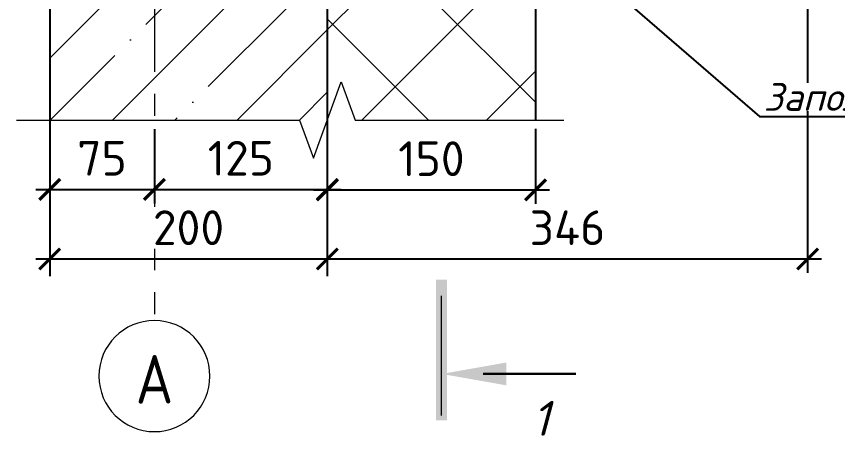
# Model space of a CAD drawing. Header units: millimetres. Extents: x -330955 to 144729, y -76510 to 25340.
# Drawn here: x 70671 to 71263, y -60958 to -60656 of the extents above; entities that cross this region are included whole.
import ezdxf
from ezdxf import colors
from ezdxf.entities.mleader import LeaderData, LeaderLine
from ezdxf.math import Vec2, Vec3

# ---------------------------------------------------------------- set-up
doc = ezdxf.new("R2010")
doc.units = ezdxf.units.MM
doc.header["$LTSCALE"] = 20
doc.linetypes.add('CENTER2', pattern=[28.575, 19.05, -3.175, 3.175, -3.175])
doc.layers.get('0').update_dxf_attribs({"lineweight": 0})
doc.layers.get('Defpoints').update_dxf_attribs({"color": 4})
for name, color, linetype, lineweight in [('_Размер', 92, 'Continuous', 15), ('A-WALL-PATT', 251, 'Continuous', 9), ('Выноски', 7, 'Continuous', 15), ('Оси', 7, 'CENTER2', 9), ('Оси_марки', 7, 'Continuous', 9), ('Основные надписи', 7, 'Continuous', 30), ('Разрезы', 7, 'Continuous', 9)]:
    doc.layers.add(name, color=color, linetype=linetype, lineweight=lineweight)
doc.layers.add('ANNO-TEXT', color=251, linetype='Continuous')
doc.layers.add('S-WALL', color=7, linetype='Continuous')
doc.styles.add('GOST Common', font='gost-common.ttf', dxfattribs={"width": 0.9, "height": 350})
doc.styles.add('PDF ISOCPEUR', font='isocpeur.ttf')
doc.styles.add('PDF ISOCPEUR Italic', font='isocpeui.ttf')
doc.dimstyles.new('СПДС размеры', dxfattribs={"dimscale": 100, "dimtxt": 2.5, "dimasz": 1.5, "dimexe": 1, "dimexo": 0.625, "dimgap": 1, "dimtad": 1, "dimdec": 0, "dimtxsty": 'PDF ISOCPEUR', "dimblk": 'ARCHTICK', "dimcen": 2.5, "dimdle": 1, "dimadec": 0, "dimazin": 2, "dimtfac": 0.75, "dimtdec": 0, "dimtmove": 1, "dimatfit": 3, "dimfxl": 1, "dimtfill": 1, "dimtolj": 1, "dimarcsym": 1})

# ---------------------------------------------------------------- blocks, each defined once
blk = doc.blocks.new('_ARCHTICK')
at = {"color": 0, "linetype": 'ByBlock', "const_width": 0.15}
blk.add_lwpolyline([(-0.5, -0.5), (0.5, 0.5)], dxfattribs=at)
blk = doc.blocks.new('*D1248')
at = {"layer": '_Размер', "color": 0, "lineweight": -2, "ltscale": 10, "transparency": 16777216}
for p, q in [((70695.12, -60736.77), (70695.12, -60790.56)), ((70770.5, -60737.1), (70770.5, -60790.56)), ((70685.12, -60780.56), (70780.5, -60780.56))]:
    blk.add_line(p, q, dxfattribs=at)
at = {"layer": 'Defpoints', "color": 0, "ltscale": 10, "transparency": 16777216}
for p in [(70695.12, -60730.52), (70770.5, -60730.85), (70770.5, -60780.56)]:
    blk.add_point(p, dxfattribs=at)
at = {"layer": '_Размер', "color": 0, "lineweight": -2, "ltscale": 10, "transparency": 16777216, "xscale": 15, "yscale": 15, "zscale": 15, "rotation": 180}
blk.add_blockref('_ARCHTICK', (70695.12, -60780.56), dxfattribs=at)
at = {"layer": '_Размер', "color": 0, "lineweight": -2, "ltscale": 10, "transparency": 16777216, "xscale": 15, "yscale": 15, "zscale": 15}
blk.add_blockref('_ARCHTICK', (70770.5, -60780.56), dxfattribs=at)
at = {"layer": '_Размер', "color": 0, "ltscale": 10, "transparency": 16777216, "insert": (70732.81, -60758.06), "char_height": 25, "attachment_point": 5, "style": 'PDF ISOCPEUR', "bg_fill": 3, "box_fill_scale": 1.1, "bg_fill_color": 256, "bg_fill_true_color": 13158600, "bg_fill_transparency": 0}
blk.add_mtext('\\A1;75', dxfattribs=at)
blk = doc.blocks.new('*D1238')
at = {"layer": '_Размер', "color": 0, "lineweight": -2, "ltscale": 10, "transparency": 16777216}
for p, q in [((70770.5, -60737.1), (70770.5, -60790.56)), ((70895.12, -60736.77), (70895.12, -60790.56)), ((70760.5, -60780.56), (70905.12, -60780.56))]:
    blk.add_line(p, q, dxfattribs=at)
at = {"layer": 'Defpoints', "color": 0, "ltscale": 10, "transparency": 16777216}
for p in [(70770.5, -60730.85), (70895.12, -60730.52), (70895.12, -60780.56)]:
    blk.add_point(p, dxfattribs=at)
at = {"layer": '_Размер', "color": 0, "lineweight": -2, "ltscale": 10, "transparency": 16777216, "xscale": 15, "yscale": 15, "zscale": 15, "rotation": 180}
blk.add_blockref('_ARCHTICK', (70770.5, -60780.56), dxfattribs=at)
at = {"layer": '_Размер', "color": 0, "lineweight": -2, "ltscale": 10, "transparency": 16777216, "xscale": 15, "yscale": 15, "zscale": 15}
blk.add_blockref('_ARCHTICK', (70895.12, -60780.56), dxfattribs=at)
at = {"layer": '_Размер', "color": 0, "ltscale": 10, "transparency": 16777216, "insert": (70832.81, -60758.06), "char_height": 25, "attachment_point": 5, "style": 'PDF ISOCPEUR', "bg_fill": 3, "box_fill_scale": 1.1, "bg_fill_color": 256, "bg_fill_true_color": 13158600, "bg_fill_transparency": 0}
blk.add_mtext('\\A1;125', dxfattribs=at)
blk = doc.blocks.new('*D1239')
at = {"layer": '_Размер', "color": 0, "lineweight": -2, "ltscale": 10, "transparency": 16777216}
for p, q in [((70895.12, -60736.77), (70895.12, -60790.89)), ((71045.12, -60736.77), (71045.12, -60790.89)), ((70885.12, -60780.89), (71055.12, -60780.89))]:
    blk.add_line(p, q, dxfattribs=at)
at = {"layer": 'Defpoints', "color": 0, "ltscale": 10, "transparency": 16777216}
for p in [(70895.12, -60730.52), (71045.12, -60730.52), (71045.12, -60780.89)]:
    blk.add_point(p, dxfattribs=at)
at = {"layer": '_Размер', "color": 0, "lineweight": -2, "ltscale": 10, "transparency": 16777216, "xscale": 15, "yscale": 15, "zscale": 15, "rotation": 180}
blk.add_blockref('_ARCHTICK', (70895.12, -60780.89), dxfattribs=at)
at = {"layer": '_Размер', "color": 0, "lineweight": -2, "ltscale": 10, "transparency": 16777216, "xscale": 15, "yscale": 15, "zscale": 15}
blk.add_blockref('_ARCHTICK', (71045.12, -60780.89), dxfattribs=at)
at = {"layer": '_Размер', "color": 0, "ltscale": 10, "transparency": 16777216, "insert": (70970.12, -60758.39), "char_height": 25, "attachment_point": 5, "style": 'PDF ISOCPEUR', "bg_fill": 3, "box_fill_scale": 1.1, "bg_fill_color": 256, "bg_fill_true_color": 13158600, "bg_fill_transparency": 0}
blk.add_mtext('\\A1;150', dxfattribs=at)
blk = doc.blocks.new('Ось сетки - Круг_Ø8 мм-6577-_О__L1_0_000_')
at = {"layer": 'Оси_марки', "lineweight": 20}
for start, end in [(360, 180), (180, 360)]:
    blk.add_arc((0, 0), 4, start, end, dxfattribs=at)
blk = doc.blocks.new('*D1264')
at = {"layer": '_Размер', "color": 0, "lineweight": -2, "ltscale": 10, "transparency": 16777216}
for p, q in [((70695.12, -60786.81), (70695.12, -60840.6)), ((70895.12, -60787.14), (70895.12, -60840.6)), ((70685.12, -60830.6), (70905.12, -60830.6))]:
    blk.add_line(p, q, dxfattribs=at)
at = {"layer": 'Defpoints', "color": 0, "ltscale": 10, "transparency": 16777216}
for p in [(70695.12, -60780.56), (70895.12, -60780.89), (70895.12, -60830.6)]:
    blk.add_point(p, dxfattribs=at)
at = {"layer": '_Размер', "color": 0, "lineweight": -2, "ltscale": 10, "transparency": 16777216, "xscale": 15, "yscale": 15, "zscale": 15, "rotation": 180}
blk.add_blockref('_ARCHTICK', (70695.12, -60830.6), dxfattribs=at)
at = {"layer": '_Размер', "color": 0, "lineweight": -2, "ltscale": 10, "transparency": 16777216, "xscale": 15, "yscale": 15, "zscale": 15}
blk.add_blockref('_ARCHTICK', (70895.12, -60830.6), dxfattribs=at)
at = {"layer": '_Размер', "color": 0, "ltscale": 10, "transparency": 16777216, "insert": (70795.12, -60808.1), "char_height": 25, "attachment_point": 5, "style": 'PDF ISOCPEUR', "bg_fill": 3, "box_fill_scale": 1.1, "bg_fill_color": 256, "bg_fill_true_color": 13158600, "bg_fill_transparency": 0}
blk.add_mtext('\\A1;200', dxfattribs=at)
blk = doc.blocks.new('*D1266')
at = {"layer": '_Размер', "color": 0, "lineweight": -2, "ltscale": 10, "transparency": 16777216}
for p, q in [((71241.12, -60499.16), (71241.12, -60840.6)), ((70895.12, -60786.48), (70895.12, -60840.6)), ((70885.12, -60830.6), (71251.12, -60830.6))]:
    blk.add_line(p, q, dxfattribs=at)
at = {"layer": 'Defpoints', "color": 0, "ltscale": 10, "transparency": 16777216}
for p in [(71241.12, -60492.91), (70895.12, -60780.23), (71241.12, -60830.6)]:
    blk.add_point(p, dxfattribs=at)
at = {"layer": '_Размер', "color": 0, "lineweight": -2, "ltscale": 10, "transparency": 16777216, "xscale": 15, "yscale": 15, "zscale": 15, "rotation": 180}
blk.add_blockref('_ARCHTICK', (70895.12, -60830.6), dxfattribs=at)
at = {"layer": '_Размер', "color": 0, "lineweight": -2, "ltscale": 10, "transparency": 16777216, "xscale": 15, "yscale": 15, "zscale": 15}
blk.add_blockref('_ARCHTICK', (71241.12, -60830.6), dxfattribs=at)
at = {"layer": '_Размер', "color": 0, "ltscale": 10, "transparency": 16777216, "insert": (71068.12, -60808.1), "char_height": 25, "attachment_point": 5, "style": 'PDF ISOCPEUR', "bg_fill": 3, "box_fill_scale": 1.1, "bg_fill_color": 256, "bg_fill_true_color": 13158600, "bg_fill_transparency": 0}
blk.add_mtext('\\A1;346', dxfattribs=at)
blk = doc.blocks.new('_Dot')
at = {"color": 0, "linetype": 'ByBlock', "lineweight": -2}
blk.add_line((-0.5, 0), (-1, 0), dxfattribs=at)
at = {"color": 0, "linetype": 'ByBlock', "const_width": 0.5}
blk.add_lwpolyline([(-0.25, 0, 1), (0.25, 0, 1)], format="xyb", close=True, dxfattribs=at)
blk = doc.blocks.new('Разрез - Номер вида и Номер листа спереди_3_5 мм-64073-_О__L1_0_000_')
at = {"layer": 'Разрезы'}
for points in [[(9.798, 0.404), (9.798, -0.394), (-0.333, -0.394), (-0.333, 0.404)], [(2.176, -4.675), (3, 0), (3.824, -4.675)]]:
    blk.add_hatch(color=256, dxfattribs=at).paths.add_polyline_path(points, flags=0)
at = {"layer": 'Разрезы', "lineweight": 30}
blk.add_line((3, -3), (3, -9.663), dxfattribs=at)

msp = doc.modelspace()

# ---------------------------------------------------------------- hatches: boundary and pattern name
at = {"layer": 'A-WALL-PATT'}
h = msp.add_hatch(dxfattribs=at)
h.set_pattern_fill('ANSI37', color=256, scale=20)
h.paths.add_polyline_path([(71045.1214, -59922.9071), (70915.1214, -59922.9071), (70905.1214, -59895.4323), (70895.1214, -59922.9071), (70895.1214, -60247.9071), (71045.1214, -60247.9071)])
edge = h.paths.add_edge_path(flags=16)
edge.add_arc((70967.9853, -59945.2887), 1.875, 0, 360)
h.paths.add_polyline_path([(71045.1214, -60597.9071), (70895.1214, -60597.9071), (70895.1214, -60730.5225), (70905.1214, -60703.0477), (70915.1214, -60730.5225), (71045.1214, -60730.5225)])
h = msp.add_hatch(dxfattribs=at)
h.set_pattern_fill('ANSI35', color=256, scale=10)
h.paths.add_polyline_path([(70895.1214, -60428.9071), (70770.5571, -60428.9071), (70770.5571, -60525.8441), (70775.1214, -60527.0205), (70775.1214, -60518.4071), (70776.6214, -60516.9071), (70895.1214, -60516.9071)])
h.paths.add_polyline_path([(70770.5571, -60428.9071), (70695.1214, -60428.9071), (70695.1214, -60506.4022), (70770.5571, -60525.8441)])
h.paths.add_polyline_path([(70770.5571, -60525.8441), (70695.1214, -60506.4022), (70695.1214, -60730.5225), (70770.5571, -60730.5225)])
h.paths.add_polyline_path([(70895.1214, -60528.9071), (70776.6214, -60528.9071), (70774.6005, -60526.8862), (70770.5571, -60525.8441), (70770.5571, -60730.5225), (70875.1214, -60730.5225), (70885.1214, -60757.9973), (70895.1214, -60730.5225)])

# ---------------------------------------------------------------- linework, layer by layer
at = {"layer": 'S-WALL'}
for p, q in [((70695.1214, -59922.9071), (70695.1214, -60842.9699)), ((70895.1214, -59922.9071), (70895.1214, -60842.9699))]:
    msp.add_line(p, q, dxfattribs=at)
at = {"layer": 'Разрезы'}
msp.add_line((70977.4449, -60943.4504), (70977.4449, -60857.1392), dxfattribs=at)

# ---------------------------------------------------------------- block references
at = {"layer": 'Оси_марки', "lineweight": 20, "xscale": 10.00000000000021, "yscale": 10.00000000000021, "zscale": 10.00000000000021, "rotation": 269.9999999999994}
msp.add_blockref('Ось сетки - Круг_Ø8 мм-6577-_О__L1_0_000_', (70770.5571, -60915.0317), dxfattribs=at)
at = {"layer": 'Разрезы', "lineweight": 50, "xscale": 9.999999999999993, "yscale": 9.999999999999993, "zscale": 9.999999999999993, "rotation": 90.00000000000001}
msp.add_blockref('Разрез - Номер вида и Номер листа спереди_3_5 мм-64073-_О__L1_0_000_', (70977.4449, -60943.4504), dxfattribs=at)

# ---------------------------------------------------------------- texts
at = {"layer": 'ANNO-TEXT', "color": 7, "lineweight": 0, "insert": (71055.2159, -60932.9451), "char_height": 25, "width": 92.356841, "attachment_point": 3, "line_spacing_factor": 1.022761, "style": 'PDF ISOCPEUR Italic'}
msp.add_mtext('1', dxfattribs=at)
at = {"layer": 'Оси_марки', "insert": (70757.0811, -60899.773), "char_height": 35, "width": 34.6329, "attachment_point": 1, "style": 'GOST Common'}
msp.add_mtext('\\fGOST Common|b0|i0|c204|p34|;\\W.9;А', dxfattribs=at)

# ---------------------------------------------------------------- next in the draw order: dimensions: what is measured, and where the dimension line sits
at = {"layer": '_Размер', "ltscale": 10}
dim = msp.add_linear_dim(base=(70770.5013, -60780.5622), p1=(70695.1214, -60730.5225), p2=(70770.5013, -60730.8516), dimstyle='СПДС размеры', override={"dimscale": 10}, dxfattribs=at)
dim.commit()
dim.dimension.update_dxf_attribs({"geometry": '*D1248', "text_midpoint": (70732.8114, -60758.0622)})

# ---------------------------------------------------------------- next in the draw order: dimensions: what is measured, and where the dimension line sits
dim = msp.add_linear_dim(base=(70895.1214, -60780.5622), p1=(70770.5008, -60730.8532), p2=(70895.1214, -60730.5225), dimstyle='СПДС размеры', override={"dimscale": 10}, dxfattribs=at)
dim.commit()
dim.dimension.update_dxf_attribs({"geometry": '*D1238', "text_midpoint": (70832.8111, -60758.0622)})

# ---------------------------------------------------------------- next in the draw order: linework, layer by layer
at = {"layer": 'Оси', "ltscale": 0.25}
msp.add_lwpolyline([(70770.5571, -59886.2021), (70770.5571, -60875.0317)], dxfattribs=at)

# ---------------------------------------------------------------- next in the draw order: dimensions: what is measured, and where the dimension line sits
at = {"layer": '_Размер', "ltscale": 10}
dim = msp.add_linear_dim(base=(71045.1214, -60780.8913), p1=(70895.1214, -60730.5225), p2=(71045.1214, -60730.5225), dimstyle='СПДС размеры', override={"dimscale": 10}, dxfattribs=at)
dim.commit()
dim.dimension.update_dxf_attribs({"geometry": '*D1239', "text_midpoint": (70970.1214, -60758.3913)})

# ---------------------------------------------------------------- next in the draw order: linework, layer by layer
at = {"layer": 'S-WALL'}
msp.add_line((71045.1214, -60492.9071), (71045.1214, -60730.5225), dxfattribs=at)
at = {"layer": 'Основные надписи', "linetype": 'Continuous', "lineweight": 0}
msp.add_lwpolyline([(70671.1491, -60730.5225), (70875.1214, -60730.5225), (70885.1214, -60757.9973), (70905.1214, -60703.0477), (70915.1214, -60730.5225), (71065.6004, -60730.5225)], dxfattribs=at)

# ---------------------------------------------------------------- next in the draw order: dimensions: what is measured, and where the dimension line sits
at = {"layer": '_Размер', "ltscale": 10}
dim = msp.add_linear_dim(base=(70895.1214, -60830.6018), p1=(70695.1214, -60780.5622), p2=(70895.1214, -60780.8913), dimstyle='СПДС размеры', override={"dimscale": 10}, dxfattribs=at)
dim.commit()
dim.dimension.update_dxf_attribs({"geometry": '*D1264', "text_midpoint": (70795.1214, -60808.1018)})

# ---------------------------------------------------------------- next in the draw order: dimensions: what is measured, and where the dimension line sits
dim = msp.add_linear_dim(base=(71241.1214, -60830.6018), p1=(70895.1214, -60780.2331), p2=(71241.1214, -60492.9071), dimstyle='СПДС размеры', override={"dimscale": 10}, dxfattribs=at)
dim.commit()
dim.dimension.update_dxf_attribs({"geometry": '*D1266', "text_midpoint": (71068.1214, -60808.1018)})

# ---------------------------------------------------------------- next in the draw order: leaders
at = {"layer": 'Выноски'}
ml = msp.add_multileader_mtext('Standard', dxfattribs=at)
ml.set_content('\\A1;Заполнить отверстие мин. ватой НГ, плотность 10-35 кг/м3 после монтажа', color=256, style='PDF ISOCPEUR Italic')
ml.set_leader_properties()
ml.set_arrow_properties(name='DOT')
ml.build(insert=Vec2(0, 0))
ml.multileader.update_dxf_attribs({"text_left_attachment_type": 6, "text_right_attachment_type": 6, "dogleg_length": 0.36, "arrow_head_size": 7.5, "scale": 10})
ctx = ml.context
ctx.base_point, ctx.scale, ctx.char_height, ctx.arrow_head_size, ctx.landing_gap_size, ctx.plane_origin = Vec3(71207.9435, -60727.9261), 10, 20, 7.5, 1.5, Vec3(74475.4159, -57928.1065)
ctx.left_attachment, ctx.right_attachment = 6, 6
notes = []
notes.append((ctx, [(1, (1, 1, 0), (71206.4075, -60727.9261), (1, 0), 1.536, [(0, [(71004.6065, -60553.2472)], 0, [])])]))
ctx.mtext.insert, ctx.mtext.width, ctx.mtext.flow_direction = Vec3(71209.4435, -60703.9261), 416.698737, 5
ctx.mtext.has_bg_fill, ctx.mtext.bg_color, ctx.mtext.bg_scale_factor, ctx.mtext.bg_transparency, ctx.mtext.use_window_bg_color = 1, -1073741824, 1, 0, 1
for ctx, leaders in notes:
    for number, flags, end, landing, length, lines in leaders:
        leader = LeaderData()
        leader.index, (leader.has_last_leader_line, leader.has_dogleg_vector, leader.attachment_direction) = number, flags
        leader.last_leader_point, leader.dogleg_vector, leader.dogleg_length = Vec3(end), Vec3(landing), length
        for number, points, colour, breaks in lines:
            line = LeaderLine()
            line.index, line.vertices, line.color, line.breaks = number, Vec3.list(points), colors.encode_raw_color(colour), breaks
            leader.lines.append(line)
        ctx.leaders.append(leader)

doc.saveas('drawing.dxf')
